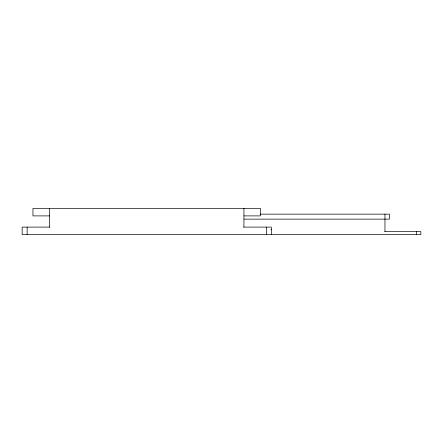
<?xml version="1.0" encoding="UTF-8"?>
<svg xmlns="http://www.w3.org/2000/svg" width="443" height="443" viewBox="0 0 443 443"><rect width="100%" height="100%" fill="white"/><g stroke="black" fill="none" stroke-linecap="round" stroke-linejoin="round"><path stroke-width="0.66" d="M260.008 214.146L389.419 214.146L389.419 219.13L244.132 219.13M49.561 215.891L32.959 215.891L32.959 208.415L260.44 208.415L260.44 215.891L243.927 215.891M49.948 227.104L22.15 227.104L22.15 234.58L420.85 234.58L420.85 231.589L384.757 231.589M243.539 227.104L271.337 227.104L271.337 234.58M270.955 229.596L271.337 229.596M416.514 231.589L416.514 234.585M384.956 214.146L384.956 231.589M266.354 227.104L266.354 234.58M243.927 208.415L243.927 227.104M49.561 208.415L49.561 227.104M27.134 227.104L27.134 234.58"/></g></svg>
